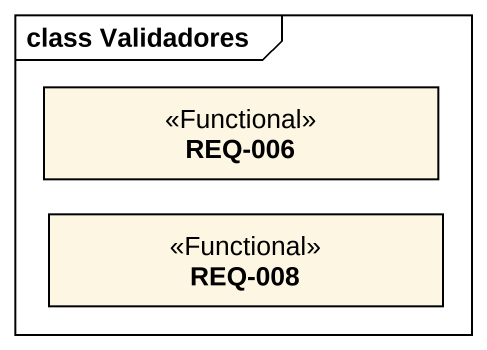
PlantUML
@startuml
mainframe class Validadores
hide circle
hide empty members
class "REQ-006" as REQ_006 <<Functional>>
class "REQ-008" as REQ_008 <<Functional>>
@enduml
